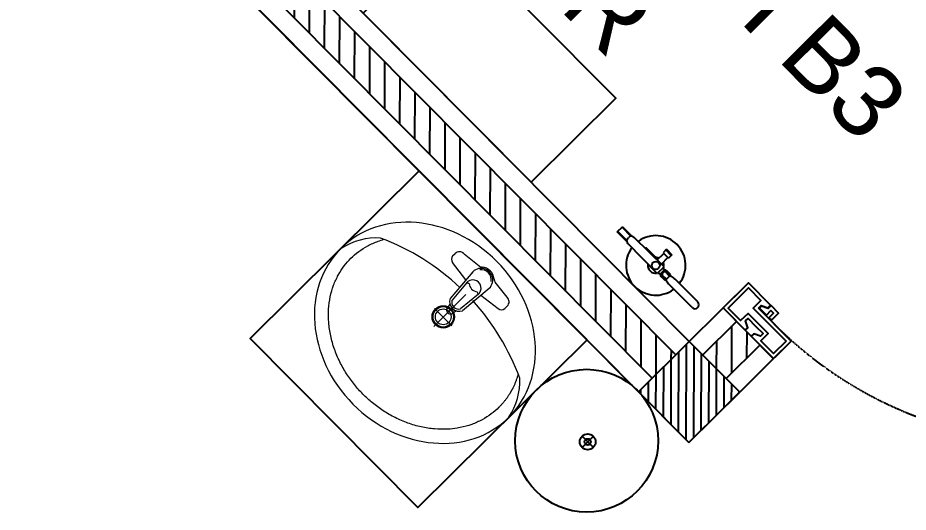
# Model space of a CAD drawing. Header units: millimetres. Extents: x -152054 to 94068, y -14280 to 91468.
# Drawn here: x -5048 to -3767, y 41902 to 42614 of the extents above; entities that cross this region are included whole.
import ezdxf

# ---------------------------------------------------------------- set-up
doc = ezdxf.new("R2010")
doc.units = ezdxf.units.MM
doc.linetypes.add('HIDDEN', pattern=[0.375, 0.25, -0.125])
doc.layers.add('ALM', color=120, linetype='Continuous')
doc.styles.get("Standard").update_dxf_attribs({"font": 'arial.ttf'})
pattern_1 = [(89.776744, (64532.218, 69778.256), (-21.7559837, 0.084774), [])]

# ---------------------------------------------------------------- blocks, each defined once
blk = doc.blocks.new('Fire Extinguisher_top_dwgmodels.com')
at = {"color": 0}
for p, q in [((-111.7, 8), (-47, 8)), ((-34.9, 6.6), (-37.6, 6.6)), ((-34.9, 8), (-34.9, -8)), ((-34.9, 8), (-23.5, 8)), ((-34.9, 4.6), (-23.2, 4.6)), ((-34.8, 5.7), (-23.2, 5.7)), ((-18.9, 6.3), (-18.9, -6.3)), ((-18.9, 6.3), (-13.5, 6.3)), ((-13.5, -10), (-13.5, 10)), ((-13.5, 10), (70.6, 8.9)), ((10.3, 9.7), (10.3, 11.5)), ((10.7, 9.7), (10.7, 11.5)), ((75, 7.5), (102.5, 7.5)), ((76.7, 5.9), (102.5, 5.9)), ((78.5, 0.9), (78.5, -0.9)), ((102.5, 7.5), (102.5, -7.5)), ((-111.7, -8), (-47, -8)), ((-34.9, -6.6), (-37.6, -6.6)), ((-34.9, -4.6), (-23.2, -4.6)), ((-34.9, -8), (-23.5, -8)), ((-34.8, -5.7), (-23.2, -5.7)), ((-18.9, -6.3), (-13.5, -6.3)), ((-13.5, -10), (70.6, -8.9)), ((-6, -9.9), (-6, -28.4)), ((6, -9.7), (6, -28.4)), ((10.3, -9.7), (10.3, -9.7)), ((10.7, -9.9), (10.7, -9.7)), ((10.8, -10.2), (11, -9.9)), ((10.9, -10.4), (38.5, -10.4)), ((10.9, -11.2), (38.5, -11.2)), ((75, -7.5), (102.5, -7.5)), ((76.7, -5.9), (102.5, -5.9)), ((-8, -38), (-8, -28.4)), ((8, -28.4), (-8, -28.4)), ((8, -38), (8, -28.4)), ((-8, -36.1), (8, -36.1)), ((8, -38), (-8, -38))]:
    blk.add_line(p, q, dxfattribs=at)
blk.add_circle((0, 0), 8, dxfattribs=at)
for centre, radius, start, end in [((0, 0), 60, 8.6363, 172.3377), ((-111.7, 0), 8, 90, 270), ((-48.9, -37), 45.1, 75.4552, 87.5164), ((-23.6, 0.6), 7.45, 50.2127, 88.8117), ((-23.3, 7.7), 1.98, 271.9881, 358.9526), ((-25.5, 0), 5.13, 297.4534, 62.5466), ((0, 0), 16, 147.6298, 156.9032), ((0, 0), 16, 37.0611, 141.3809), ((10.5, 11.5), 0.177, 14.0852, 165.9148), ((70.5, 0.9), 8, 0, 89.221), ((0, 0), 60, 187.6623, 351.3637), ((-48.9, 37), 45.1, 272.4836, 284.5448), ((-23.6, -0.6), 7.45, 271.1883, 309.7873), ((-23.3, -7.7), 1.98, 1.0474, 88.0119), ((0, 0), 16, 203.0968, 212.3702), ((0, 0), 16, 218.6191, 247.9757), ((-11.2, -9.9), 0.819, 184.1848, 357.3731), ((0, 0), 16, 292.0243, 310.0558), ((10.5, -11), 1.25, 101.8101, 350.1732), ((10.5, -11), 0.907, 90, 346.3844), ((10.2, -9.7), 0.107, 282.2941, 2.9308), ((10.4, -9.9), 0.229, 277.2272, 346.9737), ((11.1, -10.8), 0.447, 116.5651, 243.4349), ((0, 0), 16, 312.0013, 315.4535), ((10.5, -11), 0.907, 40.2976, 70.7774), ((10.5, -11), 1.25, 27.9629, 66.6982), ((0, 0), 16, 319.3461, 322.9389), ((38.3, -10.8), 0.447, 296.5651, 63.4349), ((70.5, -0.9), 8, 270.779, 0)]:
    blk.add_arc(centre, radius, start, end, dxfattribs=at)
blk = doc.blocks.new('A$C33FC0FF0')
at = {"lineweight": 5}
for p, q in [((0, 0.4507), (0.508, 0.4507)), ((0, 0.2159), (0, 0.4507)), ((0.508, 0.2159), (0.508, 0.4507)), ((0.1789, 0.3732), (0.1792, 0.3806)), ((0.1929, 0.3939), (0.2338, 0.3984)), ((0.2335, 0.3797), (0.2398, 0.3058)), ((0.2832, 0.3797), (0.277, 0.3058)), ((0.3236, 0.3939), (0.2827, 0.3984)), ((0.3375, 0.3732), (0.3372, 0.3806)), ((0.2354, 0.3571), (0.1891, 0.3634)), ((0.281, 0.3571), (0.3273, 0.3634)), ((0.2409, 0.3556), (0.2454, 0.3058)), ((0.2759, 0.3552), (0.2714, 0.3058)), ((0.2576, 0.3357), (0.2576, 0.2387)), ((0.2483, 0.2966), (0.2503, 0.2841)), ((0.2681, 0.2966), (0.2661, 0.2841)), ((0.2841, 0.267), (0.2315, 0.267))]:
    blk.add_line(p, q, dxfattribs=at)
for radius in [0.0238, 0.0218, 0.0168]:
    blk.add_circle((0.2574, 0.2676), radius, dxfattribs=at)
for centre, radius, start, end in [((0.2584, 0.3802), 0.0249, 351.5466, 188.4534), ((0.2328, 0.4098), 0.0115, 274.681, 310.7525), ((0.2584, 0.3802), 0.0277, 49.1745, 130.7525), ((0.2584, 0.3802), 0.0219, 37.1419, 142.8581), ((0.284, 0.4098), 0.0115, 229.1745, 265.319), ((0.1922, 0.381), 0.0129, 87.0247, 181.3762), ((0.3242, 0.381), 0.0129, 358.6238, 92.9753), ((0.1903, 0.3749), 0.0115, 188.6096, 263.9713), ((0.2584, 0.3555), 0.0175, 352.5304, 188.6494), ((0.3261, 0.3749), 0.0115, 276.0287, 351.3904), ((0.2427, 0.3589), 0.00379, 241.8872, 322.8859), ((0.26, 0.3772), 0.0251, 235.2792, 265.1488), ((0.2557, 0.3798), 0.0276, 274.5723, 303.0138), ((0.2737, 0.3589), 0.00379, 217.1141, 298.1128), ((0.2545, -0.1673), 0.5045, 91.752, 114.6686), ((0.2545, -0.1673), 0.5045, 65.3314, 87.4489), ((0.2584, 0.3149), 0.0207, 206.0612, 333.9388), ((0.2584, 0.3132), 0.015, 209.6977, 330.3023), ((0.136, 0.1886), 0.1379, 131.9061, 168.5305), ((0.373, 0.1886), 0.1379, 11.4697, 48.0939), ((0.2582, 0.2909), 0.0104, 220.6132, 319.3868)]:
    blk.add_arc(centre, radius, start, end, dxfattribs=at)
at = {"lineweight": 5, "extrusion": (5.55112e-17, -3.33067e-16, -1)}
blk.add_ellipse((0.254, 0.2159), major_axis=(0.254, 0), ratio=0.850394, dxfattribs=at)
at = {"lineweight": 5}
blk.add_open_spline([(0.4566, 0.295), (0.4577, 0.2931), (0.4587, 0.2912), (0.4603, 0.2883), (0.4607, 0.2873), (0.4617, 0.2854), (0.4622, 0.2844), (0.4627, 0.2832), (0.4629, 0.283), (0.4633, 0.282), (0.4636, 0.2813), (0.4644, 0.2796), (0.4648, 0.2786), (0.4657, 0.2767), (0.4661, 0.2757), (0.4668, 0.2737), (0.4672, 0.2728), (0.468, 0.2708), (0.4683, 0.2698), (0.469, 0.2679), (0.4694, 0.2669), (0.4699, 0.2655), (0.47, 0.265), (0.4703, 0.264), (0.4705, 0.2635), (0.4708, 0.2625), (0.471, 0.262), (0.4713, 0.2611), (0.4714, 0.2606), (0.4715, 0.2601), (0.4716, 0.2601), (0.4717, 0.2596), (0.4718, 0.2591), (0.4721, 0.2582), (0.4722, 0.2577), (0.4725, 0.2567), (0.4726, 0.2562), (0.4729, 0.2552), (0.473, 0.2548), (0.4734, 0.2533), (0.4736, 0.2523), (0.4741, 0.2504), (0.4743, 0.2494), (0.4747, 0.2475), (0.4749, 0.2465), (0.4753, 0.2446), (0.4755, 0.2437), (0.4758, 0.2417), (0.476, 0.2408), (0.4763, 0.2389), (0.4764, 0.2379), (0.4767, 0.236), (0.4768, 0.2351), (0.477, 0.2332), (0.4771, 0.2322), (0.4774, 0.2294), (0.4776, 0.2275), (0.4778, 0.2238), (0.4779, 0.2219), (0.478, 0.2191), (0.478, 0.2182), (0.478, 0.2168), (0.478, 0.2163), (0.478, 0.2159), (0.478, 0.2017), (0.476, 0.1868), (0.4693, 0.1641), (0.4665, 0.1565), (0.4595, 0.1415), (0.4553, 0.134), (0.4493, 0.1249), (0.448, 0.1231), (0.4429, 0.1159), (0.4387, 0.1106), (0.4281, 0.0987), (0.4214, 0.0921), (0.4069, 0.0798), (0.3992, 0.0741), (0.3828, 0.0636), (0.3742, 0.0588), (0.3564, 0.0503), (0.3473, 0.0466), (0.3286, 0.0403), (0.319, 0.0377), (0.305, 0.0347), (0.3003, 0.0339), (0.2908, 0.0324), (0.2861, 0.0318), (0.2769, 0.0308), (0.2722, 0.0304), (0.2631, 0.03), (0.2587, 0.0299), (0.2539, 0.0299), (0.2538, 0.0299), (0.2491, 0.0299), (0.2448, 0.03), (0.2358, 0.0304), (0.2311, 0.0308), (0.2219, 0.0318), (0.2172, 0.0324), (0.2077, 0.0339), (0.203, 0.0347), (0.189, 0.0377), (0.1794, 0.0403), (0.1607, 0.0466), (0.1516, 0.0503), (0.1338, 0.0588), (0.1252, 0.0636), (0.1088, 0.0741), (0.1011, 0.0798), (0.0866, 0.0921), (0.0799, 0.0987), (0.0678, 0.1123), (0.0623, 0.1195), (0.0527, 0.134), (0.0485, 0.1415), (0.0415, 0.1565), (0.0387, 0.1641), (0.032, 0.1868), (0.03, 0.2017), (0.03, 0.2301), (0.032, 0.245), (0.0387, 0.2676), (0.0415, 0.2752), (0.0469, 0.2866), (0.0489, 0.2906), (0.051, 0.2944)], degree=3, knots=[2.909358, 2.909358, 2.909358, 2.909358, 3.057135, 3.057135, 3.131023, 3.131023, 3.204911, 3.204911, 3.223577, 3.223577, 3.278799, 3.278799, 3.352687, 3.352687, 3.426575, 3.426575, 3.500463, 3.500463, 3.574351, 3.574351, 3.64824, 3.64824, 3.685184, 3.685184, 3.722128, 3.722128, 3.759072, 3.759072, 3.796016, 3.796016, 3.796675, 3.796675, 3.83296, 3.83296, 3.869904, 3.869904, 3.906848, 3.906848, 3.943792, 3.943792, 4.01768, 4.01768, 4.091568, 4.091568, 4.165457, 4.165457, 4.239345, 4.239345, 4.313233, 4.313233, 4.387121, 4.387121, 4.461009, 4.461009, 4.534897, 4.534897, 4.682673, 4.682673, 4.83045, 4.83045, 4.904338, 4.904338, 4.942871, 4.942871, 4.942871, 5.090647, 5.090647, 5.164535, 5.164535, 5.238424, 5.238424, 5.257089, 5.257089, 5.312312, 5.312312, 5.3862, 5.3862, 5.460088, 5.460088, 5.533976, 5.533976, 5.607864, 5.607864, 5.681752, 5.681752, 5.718696, 5.718696, 5.755641, 5.755641, 5.792585, 5.792585, 5.829529, 5.829529, 5.830188, 5.830188, 5.866473, 5.866473, 5.903417, 5.903417, 5.940361, 5.940361, 5.977305, 5.977305, 6.051193, 6.051193, 6.125081, 6.125081, 6.198969, 6.198969, 6.272857, 6.272857, 6.346746, 6.346746, 6.420634, 6.420634, 6.494522, 6.494522, 6.56841, 6.56841, 6.716186, 6.716186, 6.863963, 6.863963, 6.937851, 6.937851, 6.976384, 6.976384, 6.976384, 6.976384], dxfattribs=at)

msp = doc.modelspace()

# ---------------------------------------------------------------- hatches: boundary and pattern name
at = {"transparency": 33554559}
h = msp.add_hatch(dxfattribs=at)
h.set_pattern_fill('ANSI31', color=1, scale=3.426165, angle=44.7767)
h.set_pattern_definition([(89.776744, (64532.218, 69778.256), (-10.8779918, 0.042387), [])])
h.paths.add_polyline_path([(-5453.2, 44648.8), (-5526.1, 44576.4), (-5453.7, 44503.4), (-5380.8, 44575.8)])
h.paths.add_polyline_path([(-4282.1, 45810.7), (-4209.7, 45737.8), (-4136.7, 45810.2), (-4209.1, 45883.1)])
h.paths.add_polyline_path([(-2892.7, 47044.5), (-2965.1, 47117.5), (-3038.1, 47045.1), (-2965.7, 46972.1)])
h.paths.add_polyline_path([(-1335.6, 48734.3), (-1408.6, 48661.9), (-1336.2, 48589), (-1263.2, 48661.4)])
h.paths.add_polyline_path([(-686.5, 48080.1), (-759.4, 48007.7), (-687, 47934.7), (-614.1, 48007.1)])
h.paths.add_polyline_path([(-406.8, 48357.6), (-479.8, 48285.2), (-407.4, 48212.3), (-334.4, 48284.7)])
h.paths.add_polyline_path([(1506.9, 46429), (1433.9, 46356.6), (1506.3, 46283.6), (1579.3, 46356)])
h.paths.add_polyline_path([(1076.4, 46001.8), (979.1, 45905.3), (1051.5, 45832.3), (1148.8, 45928.9)])
h.paths.add_polyline_path([(-329.9, 44461.6), (-232.6, 44558.2), (-305, 44631.1), (-402.3, 44534.6)])
h.paths.add_polyline_path([(-475.3, 44462.2), (-402.3, 44534.6), (-474.7, 44607.6), (-547.7, 44535.2)])
h.paths.add_polyline_path([(-1193.3, 43605), (-1096, 43701.5), (-1168.4, 43774.4), (-1265.7, 43677.9)])
h.paths.add_polyline_path([(-1196.2, 45334.8), (-1268.6, 45407.7), (-1341.5, 45335.5), (-1269.1, 45262.5)])
h.paths.add_polyline_path([(-2549.7, 42403.9), (-2647, 42307.3), (-2574.6, 42234.4), (-2477.3, 42330.9)])
h.paths.add_polyline_path([(-2890.3, 42065.9), (-2963.3, 41993.5), (-2890.9, 41920.5), (-2817.9, 41992.9)])
h.paths.add_polyline_path([(-3523.2, 42557.7), (-3450.2, 42630.1), (-3522.6, 42703.1), (-3595.6, 42630.7)])
h.paths.add_polyline_path([(-4009.6, 42075.1), (-4082, 42148.1), (-4154.9, 42075.7), (-4082.5, 42002.7)])
h.paths.add_polyline_path([(-4487.9, 43675.9), (-4560.8, 43603.5), (-4488.4, 43530.6), (-4415.5, 43603)])
h.paths.add_polyline_path([(-4974.9, 43047.9), (-5047.2, 43120.9), (-5120.2, 43048.5), (-5047.8, 42975.5)])
h = msp.add_hatch()
h.set_pattern_fill('ANSI31', color=1, scale=6.85233, angle=44.7767)
h.set_pattern_definition(pattern_1)
h.paths.add_polyline_path([(-4135.5, 42095), (-4101.4, 42128.8), (-4994.3, 43028.6), (-5028.4, 42994.8)])
h = msp.add_hatch()
h.set_pattern_fill('ANSI31', color=1, scale=6.85233, angle=44.7767)
h.set_pattern_definition(pattern_1)
h.paths.add_polyline_path([(-4014.2, 42176.7), (-4062.7, 42128.6), (-4028.9, 42094.6), (-3980.4, 42142.7)])

# ---------------------------------------------------------------- linework, layer by layer
for points in [[(-4082.5, 42002.7), (-6085.5, 44021.3)], [(-4082, 42148.1), (-5940.1, 44020.8)], [(-4082.5, 42002.7), (-5782, 43714.1)], [(-4101.4, 42128.8), (-4994.3, 43028.6)], [(-4135.5, 42095), (-5028.4, 42994.8)], [(-4550.8, 42620.5), (-4429.2, 42741.2), (-4187.8, 42498), (-4309.4, 42377.3), (-4550.8, 42620.5)], [(-4082, 42148.1), (-3997.1, 42232.3)], [(-4033.5, 42196.2), (-3961.1, 42123.2)], [(-4062.7, 42128.6), (-4014.2, 42176.7)], [(-4082.5, 42002.7), (-3934.7, 42149.4)], [(-4028.9, 42094.6), (-3980.4, 42142.7)], [(-4154.9, 42075.7), (-4158.5, 42079.2)], [(-4236.2, 41995.4), (-4219.9, 42011.5)], [(-4228.1, 42003.5), (-4236.1, 42011.6)], [(-4236.1, 42011.6), (-4220, 41995.3)]]:
    msp.add_lwpolyline(points)
for points in [[(-4229.1, 42150.4), (-4470.4, 42393.6), (-4713.6, 42152.3), (-4472.3, 41909.1)], [(-4082.5, 42002.7), (-4009.6, 42075.1), (-4082, 42148.1), (-4154.9, 42075.7)]]:
    msp.add_lwpolyline(points, close=True)
for centre, radius in [((-4229.6, 42005.1), 102.8), ((-4228.1, 42003.5), 11.4), ((-4228.1, 42003.5), 4.6)]:
    msp.add_circle(centre, radius)
at = {"layer": 'ALM'}
for points in [[(-3982.7, 42196), (-3978.7, 42199.9), (-3968.9, 42196.6), (-3965.3, 42200.3), (-3997.1, 42232.3), (-4033.5, 42196.2), (-4001.7, 42164.1), (-3998.1, 42167.7), (-4001.3, 42177.5), (-3997.6, 42181.1), (-3986.8, 42170.2), (-3976, 42159.3), (-3979.6, 42155.7), (-3989.4, 42159), (-3993, 42155.4), (-3961.2, 42123.3), (-3935.7, 42148.6)], [(-3943, 42148.6), (-3961.2, 42130.6), (-3979.3, 42148.8), (-3968.7, 42159.3), (-3983.2, 42173.8), (-3997.6, 42188.4), (-4008.2, 42177.9), (-4026.2, 42196.1), (-3997.1, 42225), (-3979, 42206.8), (-3990, 42196)], [(-3964.5, 42199.5), (-3968.6, 42195.5), (-3978.4, 42198.8), (-3981.3, 42196), (-3971.1, 42185.8), (-3964.6, 42192.3), (-3961, 42188.6), (-3967.5, 42182.1), (-3963.9, 42178.5), (-3953.7, 42188.6)]]:
    msp.add_lwpolyline(points, close=True, dxfattribs=at)
at = {"layer": 'ALM', "color": 251, "linetype": 'HIDDEN', "ltscale": 0.35}
msp.add_arc((-3549.1, 42581.4), 579.3, 224.1885, 307.5768, dxfattribs=at)

# ---------------------------------------------------------------- block references
at = {"color": 7, "xscale": 674.4419628146072, "yscale": 674.4419628146072, "zscale": 674.4419628146072, "rotation": 314.7767437181869}
msp.add_blockref('A$C33FC0FF0', (-4686.2, 42179.5), dxfattribs=at)
at = {"xscale": 0.7138753680538483, "yscale": 0.7138753680538483, "zscale": 0.7138753680538483, "rotation": 134.7767437181869}
msp.add_blockref('Fire Extinguisher_top_dwgmodels.com', (-4130.2, 42257.4), dxfattribs=at)

# ---------------------------------------------------------------- texts
at = {"insert": (-4590.6, 43338.7), "char_height": 102.785, "attachment_point": 1, "rotation": 314.7767}
msp.add_mtext_dynamic_manual_height_columns('\\pxqc;{\\C3;TPS LIMBAH B3  CAIR}', width=1326.959, gutter_width=12, heights=[0], dxfattribs=at)

doc.saveas('drawing.dxf')
